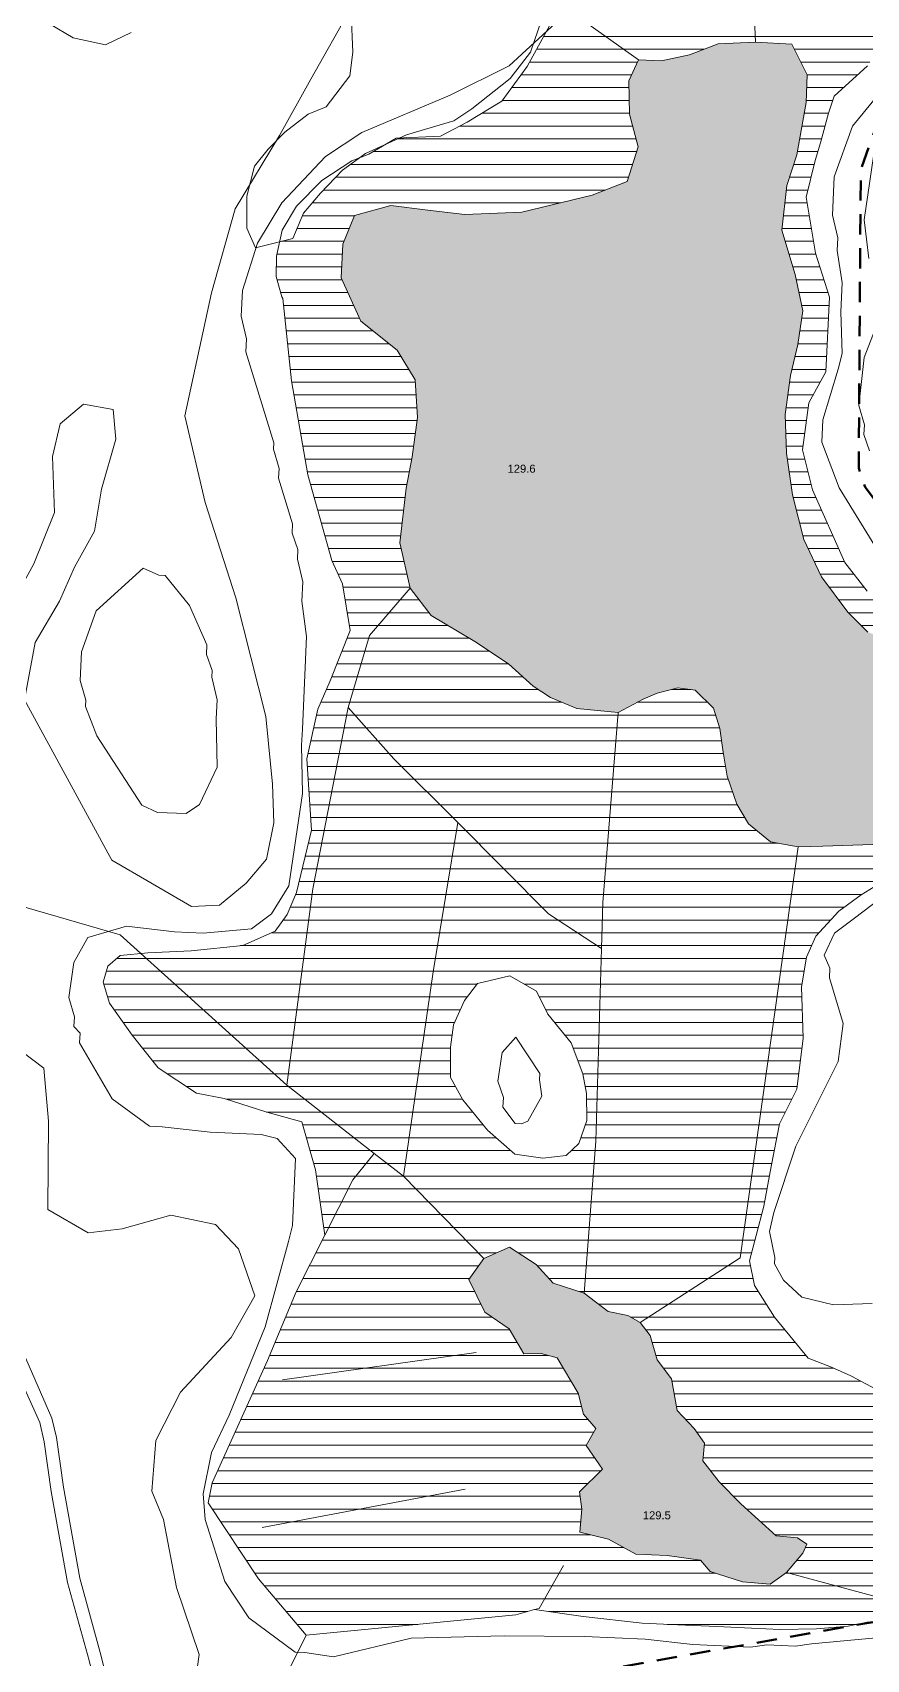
# Model space of a CAD drawing. Header units: millimetres. Extents: x 396621004 to 402046651, y 6785344214 to 6789799943.
# Drawn here: x 398299774 to 398560271, y 6787338604 to 6787846776 of the extents above; entities that cross this region are included whole.
import ezdxf

# ---------------------------------------------------------------- set-up
doc = ezdxf.new("R2010")
doc.units = ezdxf.units.MM
doc.header["$MEASUREMENT"] = 0
doc.linetypes.add('Katkoviiva pitkä', pattern=[10583.333015, 6349.999905, -4233.333111])
for name, color, linetype, lineweight, true_color in [('01 Suurleirialueen rajat_Kynä_nro__213', 7, 'Continuous', 100, 0xdf0000), ('02 Korkeuskayrat_Kynä_nro__62', 7, 'Continuous', 20, 0xaaaaaa), ('02 Maaston rajat_Kynä_nro__82', 7, 'Continuous', 20, 0xaaaaaa), ('02 Suot_Kynä_nro__102', 7, 'Continuous', 15, 0xcccccc), ('02 Tiet_Kynä_nro__102', 7, 'Continuous', 15, 0xcccccc), ('02 Vesialueet_Kynä_nro__105', 7, 'Continuous', 15, 0xcae6ff), ('02 Vesistöt_Kynä_nro__105', 7, 'Continuous', 15, 0xcae6ff)]:
    doc.layers.add(name, color=color, linetype=linetype, lineweight=lineweight, true_color=true_color)
doc.layers.add('02 Korkeuskayrat_Kynä_nro__2', color=8, linetype='Continuous', lineweight=15)
doc.layers.add('02 Suot_Kynä_nro__101', color=252, linetype='Continuous', lineweight=15)
doc.styles.add('LUOTU_TYYLI_5', font='')
doc.styles.get('LUOTU_TYYLI_5').set_extended_font_data('Arial')

msp = doc.modelspace()

# ---------------------------------------------------------------- hatches: boundary and pattern name
at = {"layer": '02 Suot_Kynä_nro__102', "linetype": 'Continuous', "lineweight": 15, "true_color": 0xcccccc}
h = msp.add_hatch(dxfattribs=at)
h.set_pattern_fill('KAJO___suo', color=254, style=0, pattern_type=2)
h.set_pattern_definition([(0, (1245072124.6, 6788065563.7), (0, 4000), [])])
h.paths.add_polyline_path([(398321790.51, 6787550108.18), (398323795.31, 6787543646.71), (398330896.34, 6787533654.42), (398339058.75, 6787523412.08), (398351028.58, 6787515460.26), (398359586.89, 6787513839.89), (398372955.04, 6787509528.9), (398383922.48, 6787506558.22), (398388159.51, 6787491554.79), (398391031.94, 6787471100.11), (398382086.15, 6787453436.07), (398373174.05, 6787431971.16), (398355838.42, 6787393792.42), (398354650.7, 6787387510.99), (398370335.32, 6787363755.55), (398385278.66, 6787346191.53), (398450695.81, 6787352532.98), (398456625.98, 6787354163.36), (398471788.33, 6787352062.88), (398490185.33, 6787349982.4), (398501363.35, 6787349392.27), (398513569.05, 6787348902.15), (398524342.75, 6787348402.04), (398533263.27, 6787348001.95), (398544660.31, 6787348181.99), (398554541.11, 6787348972.17), (398560462.85, 6787350242.46), (398568212.5, 6787351122.66), (398575920.03, 6787351082.65), (398583855, 6787349172.21), (398597239.99, 6787345161.3), (398606564.84, 6787339259.95), (398609942.68, 6787337679.59), (398623049.69, 6787327797.32), (398630277.08, 6787323946.44), (398630529.79, 6787323736.4), (398636990.63, 6787317665.01), (398640899.15, 6787310463.36), (398646955.67, 6787301151.23), (398649634.36, 6787294499.71), (398652894.26, 6787289338.53), (398658445.37, 6787285057.55), (398665672.76, 6787284457.41), (398674702.79, 6787284767.48), (398681391.07, 6787288458.32), (398685931.35, 6787294239.65), (398692215.31, 6787305212.16), (398697682.18, 6787314714.33), (398701851.83, 6787323276.29), (398705853.01, 6787328347.45), (398710469.1, 6787335639.12), (398717325.86, 6787342820.76), (398720223.55, 6787350942.62), (398722691.65, 6787360594.83), (398722573.72, 6787368616.66), (398720173.01, 6787372987.66), (398717578.56, 6787379319.11), (398714242.84, 6787384460.29), (398711319.88, 6787389451.43), (398707360.82, 6787395652.85), (398705111.73, 6787399283.68), (398702458.32, 6787397603.29), (398690454.79, 6787390811.74), (398681028.86, 6787388031.1), (398673456.1, 6787390151.59), (398672992.81, 6787390511.67), (398669067.44, 6787399703.78), (398666961.56, 6787406265.28), (398661460.99, 6787407885.65), (398654031.44, 6787414217.1), (398647267.34, 6787419438.29), (398651529.65, 6787405875.19), (398656027.82, 6787395392.79), (398659599.39, 6787386450.74), (398660475.44, 6787378638.96), (398661014.55, 6787369096.77), (398660467.02, 6787363115.4), (398655741.42, 6787353323.16), (398655438.17, 6787347071.73), (398652793.18, 6787344201.08), (398651226.4, 6787343330.88), (398646846.17, 6787342150.61), (398644226.45, 6787342860.77), (398639551.39, 6787343961.02), (398634337.22, 6787345961.48), (398628853.5, 6787348582.08), (398622030.44, 6787352683.02), (398617111.1, 6787356903.98), (398611088.28, 6787362545.27), (398603414.44, 6787366696.22), (398601974.01, 6787367766.47), (398592110.06, 6787374397.99), (398586222.01, 6787380529.39), (398573603.56, 6787394672.62), (398568877.96, 6787399213.66), (398563840.69, 6787405915.2), (398562914.1, 6787408245.73), (398565053.68, 6787416497.62), (398564961.02, 6787420538.54), (398563385.82, 6787422899.08), (398555400.31, 6787427150.05), (398549360.64, 6787429890.68), (398542082.7, 6787432691.32), (398531578.56, 6787445514.26), (398525311.45, 6787455446.53), (398523753.1, 6787463138.29), (398525808.44, 6787471010.09), (398528234.42, 6787480192.19), (398530542.47, 6787492555.02), (398533111.64, 6787505868.06), (398538544.82, 6787516720.55), (398540507.5, 6787532664.19), (398540010.52, 6787548717.87), (398541518.33, 6787557959.98), (398544441.29, 6787564541.49), (398551651.84, 6787572353.27), (398558601.25, 6787577464.44), (398565390.62, 6787581595.39), (398567412.26, 6787582625.62), (398579584.27, 6787588967.07), (398595100.41, 6787588637), (398603380.74, 6787591367.62), (398608771.8, 6787596488.8), (398614331.33, 6787609431.76), (398615064.18, 6787625435.42), (398612705.59, 6787636497.95), (398608527.52, 6787644229.72), (398602412.04, 6787649170.85), (398594215.94, 6787654752.12), (398582246.1, 6787662703.94), (398571287.09, 6787665674.62), (398560488.12, 6787672336.15), (398553505.01, 6787681288.2), (398543447.32, 6787703953.38), (398540313.76, 6787716426.23), (398542225.9, 6787731139.6), (398547600.12, 6787740761.8), (398548678.33, 6787764137.15), (398544373.91, 6787777910.3), (398541476.21, 6787795304.28), (398544264.4, 6787806796.91), (398545957.53, 6787812368.18), (398548434.05, 6787821630.3), (398550135.6, 6787826861.5), (398560622.9, 6787836353.67), (398563840.69, 6787841554.86), (398563705.91, 6787849776.74), (398557430.38, 6787856398.26), (398550792.64, 6787859759.03), (398538595.36, 6787866970.68), (398525227.22, 6787871281.66), (398520644.82, 6787878893.4), (398510191.21, 6787892936.62), (398499619.68, 6787904519.27), (398493596.86, 6787914611.57), (398490623.35, 6787923433.59), (398488728.06, 6787935856.43), (398486015.68, 6787950879.87), (398481079.49, 6787957171.31), (398473843.68, 6787958511.62), (398468772.71, 6787957731.44), (398460753.51, 6787958521.62), (398450872.7, 6787961972.41), (398444496.09, 6787966253.39), (398432812.65, 6787980356.62), (398423698.39, 6787996800.38), (398418223.1, 6788011853.82), (398419073.87, 6788030318.05), (398419469.78, 6788038930.02), (398416058.25, 6788045251.46), (398411635.89, 6788048922.3), (398404888.65, 6788046571.76), (398402353.16, 6788042180.76), (398397088.46, 6788035029.12), (398390484.41, 6788025456.93), (398385809.35, 6788015014.54), (398379778.1, 6788011533.75), (398374808.21, 6788013424.18), (398364548.35, 6788013764.26), (398353134.47, 6788011413.72), (398352247.92, 6788010703.28), (398367724.02, 6787992819.47), (398389187.18, 6787969804.2), (398407659.99, 6787946928.97), (398415027.54, 6787936505.26), (398415931.9, 6787935626.38), (398427320.51, 6787920182.85), (398430860.12, 6787914960.03), (398434623.82, 6787910111.88), (398443072.51, 6787902238.74), (398451950.92, 6787886695.19), (398453938.87, 6787882074.13), (398464215.58, 6787864690.15), (398461865.41, 6787850036.8), (398454301.08, 6787836193.63), (398446408.23, 6787825381.16), (398435491.34, 6787818739.64), (398427227.85, 6787814458.66), (398414316.36, 6787813804.67), (398410349.51, 6787811967.71), (398404838.1, 6787808737.35), (398401954.63, 6787807610.64), (398396583.04, 6787803776.22), (398389743.14, 6787796584.57), (398384453.16, 6787790323.14), (398381083.75, 6787782461.34), (398376929.68, 6787781401.29), (398375945.39, 6787776920.07), (398375894.85, 6787770618.63), (398377663.79, 6787764217.17), (398377924.92, 6787763687.05), (398380704.69, 6787737971.16), (398385775.65, 6787708614.45), (398393255.75, 6787681878.33), (398396616.74, 6787674616.67), (398399009.02, 6787659993.32), (398392708.22, 6787644279.73), (398388909.21, 6787635417.7), (398385430.29, 6787619944.16), (398386870.71, 6787597679.07), (398382271.46, 6787578154.6), (398379340.07, 6787571303.03), (398375557.91, 6787566131.85), (398365483.36, 6787561660.83), (398349369.15, 6787559940.43), (398335773.57, 6787559330.29), (398327105.75, 6787558490.1), (398323315.17, 6787555139.34)])
h.paths.add_polyline_path([(398396187.14, 6787770148.52), (398396726.24, 6787780630.92), (398400373.63, 6787789612.98), (398411736.98, 6787792723.69), (398423218.25, 6787791273.36), (398434783.76, 6787789903.04), (398452666.92, 6787790653.22), (398474568.1, 6787795964.43), (398485535.54, 6787800275.42), (398488921.8, 6787811097.89), (398486285.23, 6787821260.22), (398485990.41, 6787831732.61), (398489098.69, 6787838264.11), (398496283.96, 6787837924.03), (398504977.05, 6787839844.47), (398513956.53, 6787843245.25), (398525606.28, 6787843775.37), (398536986.47, 6787843165.23), (398541745.76, 6787833563.03), (398541442.52, 6787824891.05), (398538511.13, 6787808557.31), (398535402.84, 6787799045.14), (398533819.22, 6787785001.92), (398537972.02, 6787771148.75), (398540431.69, 6787759836.17), (398538814.37, 6787749283.75), (398536514.75, 6787739611.54), (398534846.89, 6787727488.77), (398535251.22, 6787715355.99), (398537154.94, 6787702353.01), (398540718.09, 6787688379.82), (398546218.66, 6787676737.15), (398554498.99, 6787665694.63), (398560690.29, 6787659463.2), (398567134.29, 6787657182.68), (398577259.37, 6787653441.82), (398587889.87, 6787649660.96), (398596759.85, 6787644699.82), (398601477.03, 6787638678.45), (398606733.31, 6787632106.94), (398608780.23, 6787615863.23), (398607289.26, 6787604880.72), (398599640.7, 6787596568.81), (398587881.45, 6787591657.69), (398573578.29, 6787592097.79), (398562231.79, 6787593208.04), (398546690.38, 6787592587.9), (398538932.3, 6787592377.85), (398530315.03, 6787594028.23), (398523449.85, 6787599659.52), (398519768.77, 6787605760.92), (398516795.26, 6787614482.91), (398515489.62, 6787622024.64), (398514478.79, 6787629356.31), (398512482.41, 6787635787.79), (398506737.57, 6787641399.07), (398501321.24, 6787642059.22), (398494885.66, 6787640388.84), (398490471.73, 6787638558.42), (398482705.23, 6787634357.46), (398469800.38, 6787635677.76), (398461536.9, 6787639028.53), (398456120.56, 6787642619.35), (398448413.03, 6787649550.93), (398437892.04, 6787656562.54), (398424313.31, 6787664734.41), (398417726.11, 6787673236.35), (398414516.74, 6787687419.6), (398416513.12, 6787704493.5), (398418399.99, 6787714275.74), (398419992.04, 6787726488.54), (398419318.16, 6787738321.24), (398413623.85, 6787747573.36), (398402361.59, 6787756625.43)], flags=0)
h.paths.add_polyline_path([(398430294.02, 6787520391.39), (398430336.13, 6787529903.56), (398431245.88, 6787536865.15), (398434691.1, 6787544436.89), (398438751.24, 6787549708.09), (398448918.45, 6787552128.65), (398457165.08, 6787547397.56), (398460753.51, 6787540175.91), (398468014.59, 6787531233.87), (398471712.52, 6787521501.64), (398472866.55, 6787515420.25), (398472874.97, 6787506898.3), (398470457.42, 6787499776.67), (398466473.08, 6787495995.8), (398459161.46, 6787495165.61), (398450459.95, 6787496415.9), (398441876.37, 6787503927.62), (398434143.57, 6787513399.79)], flags=0)
h.paths.add_polyline_path([(398441050.87, 6787447054.61), (398436097.83, 6787457246.94), (398440789.74, 6787463818.44), (398448792.09, 6787467379.26), (398457122.96, 6787461958.02), (398462362.4, 6787456136.69), (398472125.27, 6787453005.97), (398479605.37, 6787447334.67), (398485746.13, 6787446004.37), (398489629.37, 6787443873.88), (398492687.12, 6787439822.95), (398494843.54, 6787432151.2), (398499409.09, 6787426299.86), (398501152.76, 6787416377.59), (398506400.62, 6787410716.29), (398509668.95, 6787406135.25), (398509129.85, 6787400633.99), (398514301.9, 6787394072.49), (398521023.88, 6787387210.92), (398532041.85, 6787377188.62), (398538704.87, 6787376548.48), (398541602.56, 6787374568.02), (398540423.27, 6787371807.39), (398535318.61, 6787365726), (398530213.95, 6787362085.17), (398521571.41, 6787362885.35), (398511395.78, 6787366056.08), (398508380.15, 6787369616.89), (398498052.9, 6787371057.22), (398488231.07, 6787371457.31), (398479672.76, 6787376228.4), (398470735.39, 6787378378.9), (398471333.46, 6787385540.53), (398470659.58, 6787390981.78), (398477844.85, 6787398093.41), (398472731.77, 6787405395.08), (398475738.97, 6787410696.29), (398471847.3, 6787415227.33), (398470196.29, 6787421758.82), (398463625.93, 6787432791.34), (398458706.59, 6787434151.66), (398453239.72, 6787434111.65), (398448657.32, 6787441863.42)], flags=0)
at = {"layer": '02 Vesistöt_Kynä_nro__105', "linetype": 'Continuous', "lineweight": 0, "true_color": 0x32393f}
for points in [[(398546218.66, 6787676737.15), (398540718.09, 6787688379.82), (398537154.94, 6787702353.01), (398535251.22, 6787715355.99), (398534846.89, 6787727488.77), (398536514.75, 6787739611.54), (398538814.37, 6787749283.75), (398540431.69, 6787759836.17), (398537972.02, 6787771148.75), (398533819.22, 6787785001.92), (398535402.84, 6787799045.14), (398538511.13, 6787808557.31), (398541442.52, 6787824891.05), (398541745.76, 6787833563.03), (398536986.47, 6787843165.23), (398525606.28, 6787843775.37), (398513956.53, 6787843245.25), (398504977.05, 6787839844.47), (398496283.96, 6787837924.03), (398489098.69, 6787838264.11), (398485990.41, 6787831732.61), (398486285.23, 6787821260.22), (398488921.8, 6787811097.89), (398485535.54, 6787800275.42), (398474568.1, 6787795964.43), (398452666.92, 6787790653.22), (398434783.76, 6787789903.04), (398423218.25, 6787791273.36), (398411736.98, 6787792723.69), (398400373.63, 6787789612.98), (398396726.24, 6787780630.92), (398396187.14, 6787770148.52), (398402361.59, 6787756625.43), (398413623.85, 6787747573.36), (398419318.16, 6787738321.24), (398419992.04, 6787726488.54), (398418399.99, 6787714275.74), (398416513.12, 6787704493.5), (398414516.74, 6787687419.6), (398417726.11, 6787673236.35), (398424313.31, 6787664734.41), (398437892.04, 6787656562.54), (398448413.03, 6787649550.93), (398456120.56, 6787642619.35), (398461536.9, 6787639028.53), (398469800.38, 6787635677.76), (398482705.23, 6787634357.46), (398490471.73, 6787638558.42), (398494885.66, 6787640388.84), (398501321.24, 6787642059.22), (398506737.57, 6787641399.07), (398512482.41, 6787635787.79), (398514478.79, 6787629356.31), (398515489.62, 6787622024.64), (398516795.26, 6787614482.91), (398519768.77, 6787605760.92), (398523449.85, 6787599659.52), (398530315.03, 6787594028.23), (398538932.3, 6787592377.85), (398546690.38, 6787592587.9), (398562231.79, 6787593208.04), (398573578.29, 6787592097.79), (398587881.45, 6787591657.69), (398599640.7, 6787596568.81), (398607289.26, 6787604880.72), (398608780.23, 6787615863.23), (398606733.31, 6787632106.94), (398601477.03, 6787638678.45), (398596759.85, 6787644699.82), (398587889.87, 6787649660.96), (398577259.37, 6787653441.82), (398567134.29, 6787657182.68), (398560690.29, 6787659463.2), (398554498.99, 6787665694.63)], [(398470196.29, 6787421758.82), (398471847.3, 6787415227.33), (398475738.97, 6787410696.29), (398472731.77, 6787405395.08), (398477844.85, 6787398093.41), (398470659.58, 6787390981.78), (398471333.46, 6787385540.53), (398470735.39, 6787378378.9), (398479672.76, 6787376228.4), (398488231.07, 6787371457.31), (398498052.9, 6787371057.22), (398508380.15, 6787369616.89), (398511395.78, 6787366056.08), (398521571.41, 6787362885.35), (398530213.95, 6787362085.17), (398535318.61, 6787365726), (398540423.27, 6787371807.39), (398541602.56, 6787374568.02), (398538704.87, 6787376548.48), (398532041.85, 6787377188.62), (398521023.88, 6787387210.92), (398514301.9, 6787394072.49), (398509129.85, 6787400633.99), (398509668.95, 6787406135.25), (398506400.62, 6787410716.29), (398501152.76, 6787416377.59), (398499409.09, 6787426299.86), (398494843.54, 6787432151.2), (398492687.12, 6787439822.95), (398489629.37, 6787443873.88), (398485746.13, 6787446004.37), (398479605.37, 6787447334.67), (398472125.27, 6787453005.97), (398462362.4, 6787456136.69), (398457122.96, 6787461958.02), (398448792.09, 6787467379.26), (398440789.74, 6787463818.44), (398436097.83, 6787457246.94), (398441050.87, 6787447054.61), (398448657.32, 6787441863.42), (398453239.72, 6787434111.65), (398458706.59, 6787434151.66), (398463625.93, 6787432791.34)]]:
    msp.add_hatch(color=250, dxfattribs=at).paths.add_polyline_path(points)

# ---------------------------------------------------------------- linework, layer by layer
at = {"layer": '01 Suurleirialueen rajat_Kynä_nro__213', "color": 12, "linetype": 'Katkoviiva pitkä', "lineweight": 100, "true_color": 0xdf0000, "flags": 128}
msp.add_lwpolyline([(398330494.03, 6787307321.49), (398263355.87, 6787242829.17), (398371405.31, 6787082871.69), (398378152.2, 6787092793.59), (398390058.47, 6787104302.99), (398406330.38, 6787112637.38), (398431413.52, 6787120763.59), (398481595.34, 6787023046.18), (398483711.74, 6787029131.63), (398489929.51, 6787033232.58), (398502629.52, 6787040905.8), (398515461.74, 6787046594.4), (398530278.51, 6787052282.63), (398547669.93, 6787057807.78), (398558914.74, 6787063099.4), (398572805.36, 6787067398.6), (398581735.11, 6787070375.22), (398593310.92, 6787075005.59), (398604224.92, 6787081620.4), (398614477.54, 6787085588.78), (398625722.11, 6787086581.4), (398632667.55, 6787088234.59), (398636636.11, 6787091211.22), (398641266.73, 6787096172.22), (398644243.11, 6787102125.22), (398650857.92, 6787111055.21), (398655818.91, 6787117669.77), (398660118.11, 6787122299.78), (398664748.11, 6787124284.22), (398676985.54, 6787123953.4), (398692198.92, 6787120646.4), (398703774.72, 6787115354.41), (398715680.91, 6787110393.41), (398721964.73, 6787104771.4), (398724610.72, 6787095180.03), (398731886.72, 6787089888.59), (398732878.91, 6787081950.78), (398732547.92, 6787076659.4), (398736185.92, 6787077320.59), (398740485.36, 6787073021.4), (398739162.54, 6787063761.02), (398731886.72, 6787054831.21), (398722956.91, 6787048216.41), (398712042.73, 6787040609.41), (398702120.73, 6787037964.03), (398697490.55, 6787028372.59), (398697490.55, 6787016135.78), (398698548.96, 6787001098.61), (398707015.51, 6786987340), (398709132.33, 6786968290.2), (398711248.91, 6786950298.38), (398719715.95, 6786930190.22), (398724871.34, 6786911865.03), (398722890.94, 6786901614.78), (398720774.11, 6786887856.42), (398727123.91, 6786871981.42), (398733474.31, 6786864573.4), (398751465.52, 6786861398.41), (398765223.94, 6786862456.58), (398776865.73, 6786855048.01), (398787448.92, 6786847639.99), (398795915.72, 6786838114.6), (398806499.33, 6786821181.19), (398813907.35, 6786798956.4), (398812849.13, 6786786256.2), (398808615.91, 6786774615.03), (398804382.76, 6786764031.41), (398799090.76, 6786749214.57), (398794857.55, 6786734397.8), (398785332.71, 6786716405.98), (398783215.76, 6786702647.62), (398777924.14, 6786675131.2), (398778982.31, 6786657139.62), (398784274.11, 6786645497.59), (398798032.35, 6786625389.38), (398820257.51, 6786609514.2), (398827665.72, 6786596814.18), (398837191.11, 6786588347.81), (398849890.75, 6786572472.81), (398864707.52, 6786552364.42), (398873174.5, 6786537547.58), (398879524.54, 6786537547.58), (398887990.91, 6786533314.43), (398886932.56, 6786523789.22), (398899632.76, 6786524847.39), (398905982.92, 6786518497.78), (398908099.55, 6786504739.42), (398915507.76, 6786503681), (398926091.31, 6786505797.4), (398933499.33, 6786504739.42), (398943024.72, 6786499447.18), (398959957.95, 6786494155.61), (398970541.14, 6786490980.81), (398979008.12, 6786493097.39), (398990649.91, 6786493097.39), (399002291.14, 6786492038.98), (399011816.53, 6786485689.18), (399028749.76, 6786484631.02), (399035099.74, 6786476163.98), (399042508.12, 6786462405.98), (399046741.52, 6786466639.2), (399054149.54, 6786474047.4), (399059441.72, 6786484631.02), (399064733.16, 6786501564.18), (399072141.36, 6786512147.37), (399082724.92, 6786518497.78), (399094366.52, 6786522730.99), (399100559.94, 6786527222.02), (399109182.93, 6786529080.6), (399122388.13, 6786534894.81), (399122941.35, 6786540722.39), (399121883.12, 6786548130.77), (399115533.33, 6786554480.99), (399110241.34, 6786567181.19), (399110241.34, 6786574589.39), (399113416.75, 6786579880.77), (399109182.93, 6786593639.2), (399107066.35, 6786608456.21), (399102833.14, 6786620098), (399100716.74, 6786630681), (399098599.92, 6786641264.38), (399103891.55, 6786649731.18), (399113416.75, 6786653964.57), (399118708.32, 6786665605.99), (399104949.71, 6786676189.61), (399091191.35, 6786697356.18), (399085899.72, 6786723814.79), (399086958.14, 6786750272.8), (399099658.33, 6786789431.19), (399118708.32, 6786819064.61), (399141991.34, 6786846581.58), (399150458.32, 6786860340), (399153633.31, 6786880448.4), (399154691.53, 6786902673.19), (399156808.11, 6786919606.6), (399163158.51, 6786937598.18), (399171625.13, 6786949240.21), (399188558.11, 6786961940.4), (399203375.13, 6786961940.4), (399216074.71, 6786955590), (399224541.51, 6786943948.58), (399229833.14, 6786922781.59), (399227716.56, 6786903731.42), (399220308.54, 6786894206.82), (399211841.56, 6786879389.99), (399198083.32, 6786868806.62), (399184325.14, 6786857164.83), (399174799.75, 6786847639.99), (399177974.92, 6786837056.43), (399183266.73, 6786828590), (399192791.51, 6786822239.78), (399207608.34, 6786819064.61), (399227716.56, 6786816947.97), (399244649.91, 6786822239.78), (399268991.52, 6786822239.78), (399289100.35, 6786820123.02), (399308150.34, 6786812715), (399314500.13, 6786804248.02), (399324025.34, 6786775673.19), (399326141.91, 6786754506.38), (399318733.71, 6786735456.21), (399307091.92, 6786703706.03), (399297566.72, 6786679364.42), (399296508.31, 6786653964.57), (399308150.34, 6786646556), (399316616.7, 6786641264.38), (399333550.12, 6786642322.79), (399354717.11, 6786645497.59), (399367416.94, 6786651847.63), (399395992.13, 6786677247.78), (399401283.51, 6786689947.97), (399412925.54, 6786733339.57), (399413983.71, 6786777789.83), (399410808.9, 6786816947.97), (399404458.56, 6786852931.43), (399395992.13, 6786900556.8), (399367416.94, 6786975698.4), (399350483.71, 6787037082.01), (399441500.74, 6787050840.43), (399455258.92, 6787223348.97), (399502033.89, 6787410016.96), (399490193.76, 6787413721.14), (399476964.57, 6787417359.16), (399463735.38, 6787420666.46), (399451498.37, 6787419343.54), (399441576.48, 6787412728.95), (399436284.8, 6787402145.59), (399432977.5, 6787392223.7), (399426362.91, 6787382632.53), (399422394.15, 6787371718.45), (399419748.31, 6787363119.47), (399416771.74, 6787355512.69), (399416110.28, 6787337322.55), (399415448.82, 6787319132.4), (399418425.39, 6787305241.75), (399418094.66, 6787292343.29), (399411480.06, 6787281429.2), (399400565.98, 6787268530.74), (399389651.89, 6787258278.12), (399381052.92, 6787250009.87), (399376942.14, 6787241340.8), (399371650.52, 6787233932.23), (399361067.14, 6787222290.81), (399349425.12, 6787219115.82), (399335666.75, 6787213823.83), (399321908.76, 6787219115.82), (399302858.71, 6787225465.8), (399290158.51, 6787236048.99), (399277458.32, 6787248748.82), (399270050.36, 6787258274.21), (399268688.56, 6787266894.73), (399264455.22, 6787276684.33), (399259692.71, 6787287796.86), (399257576.04, 6787298644.79), (399252813.53, 6787309492.73), (399251226.03, 6787322721.93), (399248051.02, 6787334363.62), (399248966.04, 6787356285.49), (399245658.74, 6787363230.82), (399247973.85, 6787378775.12), (399251281.15, 6787387043.37), (399259218.66, 6787397295.99), (399265171.8, 6787411517.37), (399268479.1, 6787424746.57), (399273109.32, 6787437314.3), (399280054.64, 6787445582.54), (399290307.27, 6787453850.79), (399301221.35, 6787456165.9), (399309489.6, 6787453520.06), (399318419.3, 6787449551.3), (399336609.44, 6787449551.3), (399342231.85, 6787454512.25), (399343224.04, 6787460796.12), (399343885.5, 6787468072.17), (399348184.99, 6787473694.58), (399352153.75, 6787478655.53), (399355130.31, 6787486262.31), (399360752.72, 6787495192.02), (399364390.75, 6787504121.72), (399369682.43, 6787513051.43), (399378612.13, 6787521319.68), (399386880.38, 6787528926.46), (399390849.14, 6787533887.41), (399394817.89, 6787534218.14), (399406062.71, 6787534218.14), (399417307.52, 6787534218.14), (399419291.9, 6787540171.28), (399419953.36, 6787551085.36), (399416315.33, 6787562330.17), (399410031.47, 6787571921.34), (399402424.68, 6787579858.85), (399390849.14, 6787583496.88), (399381257.97, 6787584489.07), (399375304.83, 6787581512.5), (399369682.43, 6787574897.91), (399363067.83, 6787569275.5), (399357114.69, 6787568614.04), (399349177.18, 6787573905.72), (399341901.12, 6787582173.96), (399335617.25, 6787592426.59), (399332640.69, 6787604332.86), (399333963.61, 6787620538.62), (399339337.97, 6787635041.13), (399342314.53, 6787648931.78), (399346283.29, 6787660507.32), (399350252.05, 6787669106.3), (399357858.84, 6787681012.57), (399364804.16, 6787691265.2), (399373733.87, 6787701517.82), (399380348.46, 6787710778.26), (399384978.68, 6787721030.88), (399385640.14, 6787731283.51), (399386301.6, 6787739551.75), (399391924.01, 6787749473.65), (399398869.33, 6787759064.81), (399408460.5, 6787768325.25), (399412098.53, 6787780231.52), (399408791.23, 6787794122.17), (399402798.4, 6787804454.17), (399395654.64, 6787816360.45), (399382954.62, 6787829060.47), (399368667.09, 6787829060.47), (399361920.2, 6787835410.49), (399351204.55, 6787846126.13), (399343267.04, 6787862398.04), (399342473.28, 6787878273.07), (399347235.79, 6787896529.36), (399357157.69, 6787913198.14), (399371048.34, 6787929470.05), (399386923.37, 6787946932.58), (399409148.42, 6787959235.73), (399427801.58, 6787958441.98), (399441824.52, 6787955663.85), (399435209.93, 6788003950.41), (399289318.39, 6788008712.92), (399206768.22, 6787976169.1), (399228199.51, 6787789637.48), (398842396.45, 6787856021.47), (398735589.51, 6787874399.42), (398517791.84, 6787911875.22), (398528573.64, 6788039933.81), (398768815.78, 6788048929.66), (398809032.53, 6788260596.75), (398899520.21, 6788317217.7), (398720379.3, 6788305223.23), (398571683.17, 6788341206.64), (398534112.26, 6788397827.58), (398294928.45, 6788248602.28), (398306503.99, 6787970154.23), (398468429.31, 6787857044.63), (398483753.13, 6787866128.67), (398514841.73, 6787881342.24), (398559820.99, 6787879357.87), (398575696.02, 6787851576.56), (398574373.1, 6787840993.21), (398565774.13, 6787824456.71), (398558498.07, 6787803951.46), (398557836.61, 6787710685.65), (398559820.99, 6787704732.52), (398571065.8, 6787690180.4), (398588925.21, 6787678274.13), (398612076.3, 6787664383.48), (398630597.17, 6787655123.04), (398633904.47, 6787624034.44), (398638534.69, 6787597576.05), (398642503.45, 6787573102.04), (398647133.66, 6787568471.83), (398655732.64, 6787562518.69), (398670946.21, 6787561195.77), (398691451.46, 6787557227.01), (398708649.41, 6787550612.42), (398725185.9, 6787537383.22), (398739076.56, 6787520846.73), (398743045.31, 6787501002.94), (398744368.23, 6787479174.77), (398815144.42, 6787413028.81), (398793316.25, 6787347544.3), (398754640.94, 6787279440.59), (398741901.13, 6787253553.2), (398724791.33, 6787218540.01), (398708704.72, 6787202241.19), (398689654.36, 6787184038), (398672297.73, 6787173666.6), (398653670.9, 6787166469.58), (398631445.93, 6787161601.6), (398627974.49, 6787171545.87), (398623211.98, 6787179086.51), (398621624.47, 6787189405.28), (398620036.97, 6787201311.56), (398620036.97, 6787215202.21), (398620433.85, 6787245364.77), (398623211.98, 6787254096.04), (398628768.24, 6787264017.93), (398600590.06, 6787346568.1), (398596224.42, 6787349346.23), (398587890.03, 6787351330.61), (398577174.38, 6787352918.11), (398484283.4, 6787336425.72)], close=True, dxfattribs=at)
at = {"layer": '02 Korkeuskayrat_Kynä_nro__2', "color": 8, "linetype": 'Continuous', "lineweight": 15, "flags": 128}
for points in [[(398293883.35, 6787669335.46), (398300167.3, 6787680828.09), (398306661.84, 6787696821.75), (398305962.69, 6787714395.77), (398308430.79, 6787724558.09), (398315725.56, 6787730739.51), (398324924.06, 6787729069.13), (398325749.57, 6787719757), (398321276.67, 6787704173.43), (398319179.21, 6787690990.42), (398312903.68, 6787679747.84), (398308161.23, 6787669185.43), (398300554.78, 6787656252.47), (398297235.91, 6787638368.38), (398324511.31, 6787588246.91), (398336717, 6787581175.29), (398349411.27, 6787573833.61), (398358197.01, 6787574183.69), (398366527.88, 6787581065.27), (398372887.65, 6787588546.98), (398375162, 6787599969.59), (398374707.13, 6787612022.35), (398372668.64, 6787633157.18), (398363326.94, 6787670175.65), (398353656.73, 6787699932.46), (398347381.2, 6787727038.66), (398355644.68, 6787765497.46), (398363107.93, 6787791723.46), (398376930.94, 6787814648.71), (398386752.78, 6787832242.73), (398399295.42, 6787854467.81)], [(398330542.56, 6787846836.07), (398322599.17, 6787842945.18), (398312423.54, 6787845165.69), (398305103.49, 6787849506.68)], [(398572289.49, 6787346201.54), (398543135.65, 6787343530.92), (398538098.37, 6787342760.75), (398529102.04, 6787343180.84), (398524064.77, 6787342410.67), (398506080.53, 6787343230.86), (398491145.61, 6787344921.24), (398472158.97, 6787345791.44), (398447141.08, 6787345941.48), (398418071.47, 6787345271.32), (398393778.01, 6787339379.97), (398384832.22, 6787340790.3), (398381833.44, 6787340930.33), (398367311.27, 6787351602.77), (398359822.75, 6787362965.37), (398353698.84, 6787382269.79), (398353067.08, 6787390301.62), (398355661.53, 6787403204.58), (398361204.21, 6787414957.26), (398372483.32, 6787442473.56), (398379719.13, 6787469169.67), (398380940.55, 6787474120.8), (398381909.25, 6787495105.6), (398376189.67, 6787501367.03), (398371236.64, 6787502597.31), (398355257.2, 6787503327.48), (398340313.85, 6787505017.87), (398336321.1, 6787505207.91), (398324696.62, 6787513749.87), (398314487.3, 6787531233.87), (398314622.08, 6787534234.55), (398312718.36, 6787536325.03), (398312853.14, 6787539315.72), (398311134.74, 6787545407.11), (398312634.13, 6787556349.61), (398316997.52, 6787564161.4), (398329169.52, 6787567602.19), (398344112.86, 6787565911.8), (398353100.77, 6787565501.71), (398368178.89, 6787566812.01), (398374403.88, 6787571533.09), (398379811.79, 6787580295.09), (398384141.49, 6787609131.69), (398383829.82, 6787624155.12), (398384057.25, 6787629156.27), (398385388.17, 6787658122.9), (398383897.2, 6787669205.43), (398384166.76, 6787675196.8), (398382490.47, 6787682288.42), (398382633.67, 6787685279.11), (398380864.73, 6787690370.27), (398380999.51, 6787693370.96), (398376644.54, 6787707584.21), (398376787.74, 6787710584.9), (398375060.92, 6787716666.29), (398375153.58, 6787718666.75), (398366452.07, 6787747093.25), (398366628.96, 6787751094.17), (398364952.68, 6787758175.79), (398365323.32, 6787766167.61), (398370006.8, 6787780971), (398377596.4, 6787793633.9), (398391267.79, 6787808027.19), (398402631.14, 6787815518.9), (398430201.36, 6787827261.59), (398448640.47, 6787836423.69), (398463272.14, 6787849766.74)], [(398565432.73, 6787829062), (398555888.87, 6787817489.36), (398550160.87, 6787801735.75), (398549613.34, 6787789743.01), (398551289.62, 6787782661.39), (398551104.31, 6787778660.47), (398552645.81, 6787768578.17), (398552233.06, 6787759586.11), (398552637.39, 6787746553.13), (398551407.55, 6787741601.99), (398546673.53, 6787725808.38), (398546353.44, 6787718806.78), (398551710.8, 6787704553.52), (398565685.44, 6787681888.33)], [(398562476.07, 6787808177.22), (398559561.53, 6787788282.67), (398561001.96, 6787776199.91)], [(398562989.91, 6787754084.85), (398559578.38, 6787745232.82), (398557893.67, 6787730299.41), (398559620.5, 6787724208.01), (398559477.3, 6787721217.33), (398561246.24, 6787716126.17)], [(398562029.63, 6787449785.23), (398550000.82, 6787449335.13), (398540103.17, 6787451795.69), (398534333.06, 6787457066.9), (398531570.14, 6787462198.07), (398531662.8, 6787464198.53), (398530028.63, 6787472280.38), (398531300.58, 6787478231.74), (398538258.42, 6787498936.48), (398551483.37, 6787525352.52), (398553033.3, 6787537295.25), (398548686.75, 6787551518.51), (398548821.53, 6787554509.19), (398547010.47, 6787558600.13), (398550329.34, 6787565451.69), (398556545.91, 6787570172.77), (398575220.88, 6787584336.01)], [(398348408.87, 6787315514.51), (398351786.7, 6787340170.16), (398344719.36, 6787361034.93), (398340676.06, 6787382269.79), (398337079.22, 6787391211.83), (398338292.2, 6787406945.43), (398345999.74, 6787422128.91), (398361819.13, 6787439192.81), (398369172.87, 6787452135.77), (398364085.06, 6787466909.15), (398356908.21, 6787474500.89), (398343009.38, 6787477391.55), (398327779.64, 6787473080.56), (398317199.68, 6787471810.27), (398304505.42, 6787479151.95), (398304758.13, 6787506708.26), (398303258.74, 6787523312.05), (398285577.74, 6787536655.11)]]:
    msp.add_lwpolyline(points, dxfattribs=at)
for points in [[(398347810.8, 6787602790.24), (398338814.46, 6787603200.33), (398333911.97, 6787605430.84), (398319895.21, 6787627095.8), (398316306.79, 6787636267.9), (398316399.45, 6787638268.35), (398314672.62, 6787644349.74), (398315085.38, 6787653341.8), (398319684.62, 6787666144.73), (398334307.87, 6787679497.79), (398339210.37, 6787677267.28), (398341215.17, 6787677177.25), (398348787.93, 6787667815.11), (398354237.95, 6787655552.31), (398354094.75, 6787652551.62), (398355863.69, 6787647470.46), (398355771.03, 6787645470), (398357447.32, 6787638388.38), (398357177.76, 6787632387.01), (398357489.43, 6787617363.57), (398351938.33, 6787605600.88)], [(398452481.6, 6787505878.07), (398450485.22, 6787505968.09), (398446719.9, 6787511149.27), (398446854.68, 6787514139.96), (398445085.74, 6787519231.12), (398446500.89, 6787528173.17), (398450721.08, 6787532984.27), (398458209.6, 6787521631.67), (398458116.94, 6787519631.21), (398458891.91, 6787514590.06), (398454528.52, 6787506788.27)]]:
    msp.add_lwpolyline(points, close=True, dxfattribs=at)
at = {"layer": '02 Maaston rajat_Kynä_nro__82', "color": 253, "linetype": 'Continuous', "lineweight": 20, "true_color": 0xaaaaaa, "flags": 128}
for points in [[(398458816.09, 6787850977.02), (398455337.18, 6787840624.65), (398448952.14, 6787832412.77), (398437007.57, 6787822940.6), (398431330.11, 6787819199.75), (398416614.2, 6787814868.76), (398403827.28, 6787808947.4), (398396583.04, 6787803776.22), (398389743.14, 6787796584.57), (398384453.16, 6787790323.14), (398381083.75, 6787782461.34), (398369442.42, 6787779490.66), (398366713.2, 6787785632.07), (398366679.51, 6787795644.36), (398369105.48, 6787805036.51), (398373359.37, 6787810347.72), (398378607.23, 6787815618.93), (398385876.73, 6787821290.22), (398391486.81, 6787823530.74), (398398933.21, 6787833202.95), (398399775.56, 6787840674.66), (398399329.11, 6787852707.41)], [(398461865.41, 6787850036.8), (398454301.08, 6787836193.63), (398446408.23, 6787825381.16), (398435491.34, 6787818739.64), (398427227.85, 6787814458.66), (398413404.84, 6787813758.5), (398404838.1, 6787808737.35), (398399564.97, 6787806676.88)], [(398489098.69, 6787838264.11), (398496283.96, 6787837924.03), (398504977.05, 6787839844.47), (398513956.53, 6787843245.25), (398525606.28, 6787843775.37)], [(398525606.28, 6787843775.37), (398536986.47, 6787843165.23), (398541745.76, 6787833563.03), (398541442.52, 6787824891.05), (398538511.13, 6787808557.31), (398535402.84, 6787799045.14), (398533819.22, 6787785001.92), (398537972.02, 6787771148.75), (398540431.69, 6787759836.17), (398538814.37, 6787749283.75), (398536514.75, 6787739611.54), (398534846.89, 6787727488.77), (398535251.22, 6787715355.99), (398537154.94, 6787702353.01), (398540718.09, 6787688379.82), (398546218.66, 6787676737.15), (398554498.99, 6787665694.63), (398560690.29, 6787659463.2)], [(398417726.11, 6787673236.35), (398414516.74, 6787687419.6), (398416513.12, 6787704493.5), (398418399.99, 6787714275.74), (398419992.04, 6787726488.54), (398419318.16, 6787738321.24), (398413623.85, 6787747573.36), (398402361.59, 6787756625.43), (398396187.14, 6787770148.52), (398396726.24, 6787780630.92), (398400373.63, 6787789612.98), (398411736.98, 6787792723.69), (398423218.25, 6787791273.36), (398434783.76, 6787789903.04), (398452666.92, 6787790653.22), (398474568.1, 6787795964.43), (398485535.54, 6787800275.42), (398488921.8, 6787811097.89), (398486285.23, 6787821260.22), (398485990.41, 6787831732.61), (398489098.69, 6787838264.11)], [(398560488.12, 6787672336.15), (398553505.01, 6787681288.2), (398543447.32, 6787703953.38), (398540313.76, 6787716426.23), (398542225.9, 6787731139.6), (398547600.12, 6787740761.8), (398548678.33, 6787764137.15), (398544373.91, 6787777910.3), (398541476.21, 6787795304.28), (398544264.4, 6787806796.91), (398545957.53, 6787812368.18), (398548434.05, 6787821630.3), (398550135.6, 6787826861.5), (398560622.9, 6787836353.67)], [(398377663.79, 6787764217.17), (398375894.85, 6787770618.63), (398375945.39, 6787776920.07), (398377722.76, 6787785011.93), (398382263.04, 6787792503.64), (398390105.35, 6787800545.48), (398399564.97, 6787806676.88)], [(398377663.79, 6787764217.17), (398377924.92, 6787763687.05), (398380704.69, 6787737971.16), (398385775.65, 6787708614.45), (398393255.75, 6787681878.33), (398396616.74, 6787674616.67), (398399009.02, 6787659993.32), (398392708.22, 6787644279.73), (398388909.21, 6787635417.7), (398385430.29, 6787619944.16), (398386870.71, 6787597679.07), (398382271.46, 6787578154.6), (398379340.07, 6787571303.03), (398375557.91, 6787566131.85), (398365483.36, 6787561660.83), (398349369.15, 6787559940.43), (398335773.57, 6787559330.29), (398327105.75, 6787558490.1), (398323315.17, 6787555139.34), (398321790.51, 6787550108.18), (398323795.31, 6787543646.71), (398330896.34, 6787533654.42), (398339058.75, 6787523412.08), (398351028.58, 6787515460.26), (398359586.89, 6787513839.89), (398372955.04, 6787509528.9), (398383922.48, 6787506558.22), (398388159.51, 6787491554.79), (398391031.94, 6787471100.11)], [(398482705.23, 6787634357.46), (398469800.38, 6787635677.76), (398461536.9, 6787639028.53), (398456120.56, 6787642619.35), (398448413.03, 6787649550.93), (398437892.04, 6787656562.54), (398424313.31, 6787664734.41), (398417726.11, 6787673236.35)], [(398538932.3, 6787592377.85), (398530315.03, 6787594028.23), (398523449.85, 6787599659.52), (398519768.77, 6787605760.92), (398516795.26, 6787614482.91), (398515489.62, 6787622024.64), (398514478.79, 6787629356.31), (398512482.41, 6787635787.79), (398506737.57, 6787641399.07), (398501321.24, 6787642059.22), (398494885.66, 6787640388.84), (398490471.73, 6787638558.42), (398482705.23, 6787634357.46)], [(398562231.79, 6787593208.04), (398546690.38, 6787592587.9), (398538932.3, 6787592377.85)], [(398563840.69, 6787405915.2), (398562914.1, 6787408245.73), (398565053.68, 6787416497.62), (398564961.02, 6787420538.54), (398563385.82, 6787422899.08), (398555400.31, 6787427150.05), (398549360.64, 6787429890.68), (398542082.7, 6787432691.32), (398531578.56, 6787445514.26), (398525311.45, 6787455446.53), (398523753.1, 6787463138.29), (398525808.44, 6787471010.09), (398528234.42, 6787480192.19), (398530542.47, 6787492555.02), (398533111.64, 6787505868.06), (398538544.82, 6787516720.55), (398540507.5, 6787532664.19), (398540010.52, 6787548717.87), (398541518.33, 6787557959.98), (398544441.29, 6787564541.49), (398551651.84, 6787572353.27), (398558601.25, 6787577464.44), (398565390.62, 6787581595.39), (398567412.26, 6787582625.62)], [(398440789.74, 6787463818.44), (398448792.09, 6787467379.26), (398457122.96, 6787461958.02), (398462362.4, 6787456136.69), (398472125.27, 6787453005.97)], [(398535318.61, 6787365726), (398530213.95, 6787362085.17), (398521571.41, 6787362885.35), (398511395.78, 6787366056.08), (398508380.15, 6787369616.89), (398498052.9, 6787371057.22), (398488231.07, 6787371457.31), (398479672.76, 6787376228.4), (398470735.39, 6787378378.9), (398471333.46, 6787385540.53), (398470659.58, 6787390981.78), (398477844.85, 6787398093.41), (398472731.77, 6787405395.08), (398475738.97, 6787410696.29), (398471847.3, 6787415227.33), (398470196.29, 6787421758.82), (398463625.93, 6787432791.34), (398458706.59, 6787434151.66), (398453239.72, 6787434111.65), (398448657.32, 6787441863.42), (398441050.87, 6787447054.61), (398436097.83, 6787457246.94), (398440789.74, 6787463818.44)], [(398472125.27, 6787453005.97), (398479605.37, 6787447334.67), (398485746.13, 6787446004.37), (398489629.37, 6787443873.88)], [(398489629.37, 6787443873.88), (398492687.12, 6787439822.95), (398494843.54, 6787432151.2), (398499409.09, 6787426299.86), (398501152.76, 6787416377.59), (398506400.62, 6787410716.29), (398509668.95, 6787406135.25), (398509129.85, 6787400633.99), (398514301.9, 6787394072.49), (398521023.88, 6787387210.92), (398532041.85, 6787377188.62), (398538704.87, 6787376548.48), (398541602.56, 6787374568.02), (398540423.27, 6787371807.39), (398535318.61, 6787365726)], [(398456625.98, 6787354163.36), (398471788.33, 6787352062.88), (398490185.33, 6787349982.4), (398501363.35, 6787349392.27), (398513569.05, 6787348902.15), (398524342.75, 6787348402.04), (398533263.27, 6787348001.95), (398544660.31, 6787348181.99)], [(398544660.31, 6787348181.99), (398554541.11, 6787348972.17), (398560462.85, 6787350242.46), (398568212.5, 6787351122.66), (398575920.03, 6787351082.65), (398583855, 6787349172.21), (398597239.99, 6787345161.3), (398606564.84, 6787339259.95)]]:
    msp.add_lwpolyline(points, dxfattribs=at)
msp.add_lwpolyline([(398468014.59, 6787531233.87), (398471712.52, 6787521501.64), (398472866.55, 6787515420.25), (398472874.97, 6787506898.3), (398470457.42, 6787499776.67), (398466473.08, 6787495995.8), (398459161.46, 6787495165.61), (398450459.95, 6787496415.9), (398441876.37, 6787503927.62), (398434143.57, 6787513399.79), (398430294.02, 6787520391.39), (398430336.13, 6787529903.56), (398431245.88, 6787536865.15), (398434691.1, 6787544436.89), (398438751.24, 6787549708.09), (398448918.45, 6787552128.65), (398457165.08, 6787547397.56), (398460753.51, 6787540175.91)], close=True, dxfattribs=at)
at = {"layer": '02 Suot_Kynä_nro__101', "color": 252, "linetype": 'Continuous', "lineweight": 15, "flags": 128}
for points in [[(398560462.85, 6787350242.46), (398554541.11, 6787348972.17), (398544660.31, 6787348181.99), (398533263.27, 6787348001.95), (398524342.75, 6787348402.04), (398513569.05, 6787348902.15), (398501363.35, 6787349392.27), (398490185.33, 6787349982.4), (398471788.33, 6787352062.88), (398456625.98, 6787354163.36), (398450695.81, 6787352532.98), (398385278.66, 6787346191.53), (398370335.32, 6787363755.55), (398354650.7, 6787387510.99), (398355838.42, 6787393792.42), (398373174.05, 6787431971.16), (398382086.15, 6787453436.07), (398391031.94, 6787471100.11), (398388159.51, 6787491554.79), (398383922.48, 6787506558.22), (398372955.04, 6787509528.9), (398359586.89, 6787513839.89), (398351028.58, 6787515460.26), (398339058.75, 6787523412.08), (398330896.34, 6787533654.42), (398323795.31, 6787543646.71), (398321790.51, 6787550108.18), (398323315.17, 6787555139.34), (398327105.75, 6787558490.1), (398335773.57, 6787559330.29), (398349369.15, 6787559940.43), (398365483.36, 6787561660.83), (398375557.91, 6787566131.85), (398379340.07, 6787571303.03), (398382271.46, 6787578154.6), (398386870.71, 6787597679.07), (398385430.29, 6787619944.16), (398388909.21, 6787635417.7), (398392708.22, 6787644279.73), (398399009.02, 6787659993.32), (398396616.74, 6787674616.67), (398393255.75, 6787681878.33), (398385775.65, 6787708614.45), (398380704.69, 6787737971.16), (398377924.92, 6787763687.05), (398377663.79, 6787764217.17), (398375894.85, 6787770618.63), (398375945.39, 6787776920.07), (398377722.76, 6787785011.93), (398382263.04, 6787792503.64), (398390105.35, 6787800545.48), (398399564.97, 6787806676.88), (398404838.1, 6787808737.35), (398413404.84, 6787813758.5), (398427227.85, 6787814458.66), (398435491.34, 6787818739.64), (398446408.23, 6787825381.16), (398454301.08, 6787836193.63), (398461865.41, 6787850036.8)], [(398560690.29, 6787659463.2), (398554498.99, 6787665694.63), (398546218.66, 6787676737.15), (398540718.09, 6787688379.82), (398537154.94, 6787702353.01), (398535251.22, 6787715355.99), (398534846.89, 6787727488.77), (398536514.75, 6787739611.54), (398538814.37, 6787749283.75), (398540431.69, 6787759836.17), (398537972.02, 6787771148.75), (398533819.22, 6787785001.92), (398535402.84, 6787799045.14), (398538511.13, 6787808557.31), (398541442.52, 6787824891.05), (398541745.76, 6787833563.03), (398536986.47, 6787843165.23), (398525606.28, 6787843775.37), (398513956.53, 6787843245.25), (398504977.05, 6787839844.47), (398496283.96, 6787837924.03), (398489098.69, 6787838264.11), (398485990.41, 6787831732.61), (398486285.23, 6787821260.22), (398488921.8, 6787811097.89), (398485535.54, 6787800275.42), (398474568.1, 6787795964.43), (398452666.92, 6787790653.22), (398434783.76, 6787789903.04), (398423218.25, 6787791273.36), (398411736.98, 6787792723.69), (398400373.63, 6787789612.98), (398396726.24, 6787780630.92), (398396187.14, 6787770148.52), (398402361.59, 6787756625.43), (398413623.85, 6787747573.36), (398419318.16, 6787738321.24), (398419992.04, 6787726488.54), (398418399.99, 6787714275.74), (398416513.12, 6787704493.5), (398414516.74, 6787687419.6), (398417726.11, 6787673236.35), (398424313.31, 6787664734.41), (398437892.04, 6787656562.54), (398448413.03, 6787649550.93), (398456120.56, 6787642619.35), (398461536.9, 6787639028.53), (398469800.38, 6787635677.76), (398482705.23, 6787634357.46), (398490471.73, 6787638558.42), (398494885.66, 6787640388.84), (398501321.24, 6787642059.22), (398506737.57, 6787641399.07), (398512482.41, 6787635787.79), (398514478.79, 6787629356.31), (398515489.62, 6787622024.64), (398516795.26, 6787614482.91), (398519768.77, 6787605760.92), (398523449.85, 6787599659.52), (398530315.03, 6787594028.23), (398538932.3, 6787592377.85), (398546690.38, 6787592587.9), (398562231.79, 6787593208.04)], [(398560622.9, 6787836353.67), (398550135.6, 6787826861.5), (398548434.05, 6787821630.3), (398545957.53, 6787812368.18), (398544264.4, 6787806796.91), (398541476.21, 6787795304.28), (398544373.91, 6787777910.3), (398548678.33, 6787764137.15), (398547600.12, 6787740761.8), (398542225.9, 6787731139.6), (398540313.76, 6787716426.23), (398543447.32, 6787703953.38), (398553505.01, 6787681288.2), (398560488.12, 6787672336.15)], [(398565390.62, 6787581595.39), (398558601.25, 6787577464.44), (398551651.84, 6787572353.27), (398544441.29, 6787564541.49), (398541518.33, 6787557959.98), (398540010.52, 6787548717.87), (398540507.5, 6787532664.19), (398538544.82, 6787516720.55), (398533111.64, 6787505868.06), (398530542.47, 6787492555.02), (398528234.42, 6787480192.19), (398525808.44, 6787471010.09), (398523753.1, 6787463138.29), (398525311.45, 6787455446.53), (398531578.56, 6787445514.26), (398542082.7, 6787432691.32), (398549360.64, 6787429890.68), (398555400.31, 6787427150.05), (398563385.82, 6787422899.08)]]:
    msp.add_lwpolyline(points, dxfattribs=at)
for points in [[(398468014.59, 6787531233.87), (398460753.51, 6787540175.91), (398457165.08, 6787547397.56), (398448918.45, 6787552128.65), (398438751.24, 6787549708.09), (398434691.1, 6787544436.89), (398431245.88, 6787536865.15), (398430336.13, 6787529903.56), (398430294.02, 6787520391.39), (398434143.57, 6787513399.79), (398441876.37, 6787503927.62), (398450459.95, 6787496415.9), (398459161.46, 6787495165.61), (398466473.08, 6787495995.8), (398470457.42, 6787499776.67), (398472874.97, 6787506898.3), (398472866.55, 6787515420.25), (398471712.52, 6787521501.64)], [(398440789.74, 6787463818.44), (398436097.83, 6787457246.94), (398441050.87, 6787447054.61), (398448657.32, 6787441863.42), (398453239.72, 6787434111.65), (398458706.59, 6787434151.66), (398463625.93, 6787432791.34), (398470196.29, 6787421758.82), (398471847.3, 6787415227.33), (398475738.97, 6787410696.29), (398472731.77, 6787405395.08), (398477844.85, 6787398093.41), (398470659.58, 6787390981.78), (398471333.46, 6787385540.53), (398470735.39, 6787378378.9), (398479672.76, 6787376228.4), (398488231.07, 6787371457.31), (398498052.9, 6787371057.22), (398508380.15, 6787369616.89), (398511395.78, 6787366056.08), (398521571.41, 6787362885.35), (398530213.95, 6787362085.17), (398535318.61, 6787365726), (398540423.27, 6787371807.39), (398541602.56, 6787374568.02), (398538704.87, 6787376548.48), (398532041.85, 6787377188.62), (398521023.88, 6787387210.92), (398514301.9, 6787394072.49), (398509129.85, 6787400633.99), (398509668.95, 6787406135.25), (398506400.62, 6787410716.29), (398501152.76, 6787416377.59), (398499409.09, 6787426299.86), (398494843.54, 6787432151.2), (398492687.12, 6787439822.95), (398489629.37, 6787443873.88), (398485746.13, 6787446004.37), (398479605.37, 6787447334.67), (398472125.27, 6787453005.97), (398462362.4, 6787456136.69), (398457122.96, 6787461958.02), (398448792.09, 6787467379.26)]]:
    msp.add_lwpolyline(points, close=True, dxfattribs=at)
at = {"layer": '02 Tiet_Kynä_nro__102', "color": 254, "linetype": 'Continuous', "lineweight": 15, "true_color": 0xcccccc, "flags": 128}
for points in [[(398302084.54, 6787412619.43), (398268996.4, 6787485662.14), (398198180.71, 6787525044.34), (397898432.23, 6787748863.66), (397900749.05, 6787752637.85), (398200218.47, 6787528471.01), (398273129.73, 6787488727.51), (398305848.08, 6787413974.34), (398307212.7, 6787407942.96), (398309402.81, 6787392429.41), (398314499.05, 6787364002.9), (398321263.15, 6787339657.33), (398324405.12, 6787326544.33)], [(398302084.54, 6787412619.43), (398303449.16, 6787406588.05), (398305639.27, 6787391074.5), (398310735.51, 6787362648), (398317499.61, 6787338302.43), (398320641.58, 6787325189.43), (398327414.1, 6787310956.18), (398334675.19, 6787299583.57), (398344160.08, 6787288110.95), (398352768.93, 6787276948.4), (398363685.83, 6787263695.36), (398375040.75, 6787250742.4), (398381510.02, 6787241830.36), (398387229.6, 6787234898.77), (398390059.91, 6787227036.98), (398396967.2, 6787213453.87), (398400067.06, 6787203831.67), (398404489.42, 6787191278.8), (398408945.46, 6787178065.77), (398412365.42, 6787164362.64), (398416846.74, 6787151389.67), (398422027.21, 6787138946.82), (398426334.23, 6787126355.4)]]:
    msp.add_lwpolyline(points, dxfattribs=at)
at = {"layer": '02 Vesialueet_Kynä_nro__105', "color": 254, "linetype": 'Continuous', "lineweight": 15, "true_color": 0xcae6ff}
for p, q in [((398379238.99, 6787517980.83), (398406489.12, 6787496685.96)), ((398406489.12, 6787496685.96), (398415653.92, 6787489514.32)), ((398415653.92, 6787489514.32), (398440789.74, 6787463818.44)), ((398377899.65, 6787425939.78), (398438355.34, 6787434511.74)), ((398434893.26, 6787391791.97), (398371497.77, 6787379819.23)), ((398535318.61, 6787365726), (398610296.46, 6787345391.35)), ((398385278.66, 6787346191.53), (398377731.18, 6787331068.07))]:
    msp.add_line(p, q, dxfattribs=at)
at = {"layer": '02 Vesialueet_Kynä_nro__105', "color": 254, "linetype": 'Continuous', "lineweight": 15, "true_color": 0xcae6ff, "flags": 128}
for points in [[(398401114.9, 6788008893.14), (398475385.18, 6787919162.62), (398488214.22, 6787872321.9), (398524780.77, 6787863189.81), (398525606.28, 6787843775.37)], [(398489098.69, 6787838264.11), (398409765.87, 6787894817.05), (398385337.63, 6787912010.98), (398381462.8, 6787915351.74)], [(398562231.79, 6787593208.04), (398546690.38, 6787592587.9), (398538932.3, 6787592377.85), (398530315.03, 6787594028.23), (398523449.85, 6787599659.52), (398519768.77, 6787605760.92), (398516795.26, 6787614482.91), (398515489.62, 6787622024.64), (398514478.79, 6787629356.31), (398512482.41, 6787635787.79), (398506737.57, 6787641399.07), (398501321.24, 6787642059.22), (398494885.66, 6787640388.84), (398490471.73, 6787638558.42), (398482705.23, 6787634357.46), (398469800.38, 6787635677.76), (398461536.9, 6787639028.53), (398456120.56, 6787642619.35), (398448413.03, 6787649550.93), (398437892.04, 6787656562.54), (398424313.31, 6787664734.41), (398417726.11, 6787673236.35), (398414516.74, 6787687419.6), (398416513.12, 6787704493.5), (398418399.99, 6787714275.74), (398419992.04, 6787726488.54), (398419318.16, 6787738321.24), (398413623.85, 6787747573.36), (398402361.59, 6787756625.43), (398396187.14, 6787770148.52), (398396726.24, 6787780630.92), (398400373.63, 6787789612.98), (398411736.98, 6787792723.69), (398423218.25, 6787791273.36), (398434783.76, 6787789903.04), (398452666.92, 6787790653.22), (398474568.1, 6787795964.43), (398485535.54, 6787800275.42), (398488921.8, 6787811097.89), (398486285.23, 6787821260.22), (398485990.41, 6787831732.61), (398489098.69, 6787838264.11), (398496283.96, 6787837924.03), (398504977.05, 6787839844.47), (398513956.53, 6787843245.25), (398525606.28, 6787843775.37), (398536986.47, 6787843165.23), (398541745.76, 6787833563.03), (398541442.52, 6787824891.05), (398538511.13, 6787808557.31), (398535402.84, 6787799045.14), (398533819.22, 6787785001.92), (398537972.02, 6787771148.75), (398540431.69, 6787759836.17), (398538814.37, 6787749283.75), (398536514.75, 6787739611.54), (398534846.89, 6787727488.77), (398535251.22, 6787715355.99), (398537154.94, 6787702353.01), (398540718.09, 6787688379.82), (398546218.66, 6787676737.15), (398554498.99, 6787665694.63), (398560690.29, 6787659463.2)], [(398398394.1, 6787635967.83), (398405065.54, 6787658452.97), (398417726.11, 6787673236.35)], [(398398394.1, 6787635967.83), (398387308.74, 6787579294.86), (398379238.99, 6787517980.83)], [(398432610.49, 6787599979.59), (398412638.29, 6787619874.15), (398398394.1, 6787635967.83)], [(398482705.23, 6787634357.46), (398477937.51, 6787575003.88), (398477516.33, 6787560640.59)], [(398415653.92, 6787489514.32), (398424936.65, 6787553388.93), (398432610.49, 6787599979.59)], [(398477516.33, 6787560640.59), (398460913.55, 6787571533.09), (398432610.49, 6787599979.59)], [(398489629.37, 6787443873.88), (398520771.17, 6787464048.5), (398538932.3, 6787592377.85)], [(398379238.99, 6787517980.83), (398327097.33, 6787564931.58), (398268932.85, 6787581825.44)], [(398477516.33, 6787560640.59), (398475730.55, 6787500446.82), (398472125.27, 6787453005.97)], [(398391031.94, 6787471100.11), (398399817.68, 6787488424.07), (398406489.12, 6787496685.96)], [(398385278.66, 6787346191.53), (398370335.32, 6787363755.55), (398354650.7, 6787387510.99), (398355838.42, 6787393792.42), (398373174.05, 6787431971.16), (398382086.15, 6787453436.07), (398391031.94, 6787471100.11)], [(398465647.58, 6787367946.51), (398458074.82, 6787354563.45), (398456625.98, 6787354163.36)], [(398456625.98, 6787354163.36), (398450695.81, 6787352532.98), (398385278.66, 6787346191.53)]]:
    msp.add_lwpolyline(points, dxfattribs=at)
msp.add_lwpolyline([(398535318.61, 6787365726), (398530213.95, 6787362085.17), (398521571.41, 6787362885.35), (398511395.78, 6787366056.08), (398508380.15, 6787369616.89), (398498052.9, 6787371057.22), (398488231.07, 6787371457.31), (398479672.76, 6787376228.4), (398470735.39, 6787378378.9), (398471333.46, 6787385540.53), (398470659.58, 6787390981.78), (398477844.85, 6787398093.41), (398472731.77, 6787405395.08), (398475738.97, 6787410696.29), (398471847.3, 6787415227.33), (398470196.29, 6787421758.82), (398463625.93, 6787432791.34), (398458706.59, 6787434151.66), (398453239.72, 6787434111.65), (398448657.32, 6787441863.42), (398441050.87, 6787447054.61), (398436097.83, 6787457246.94), (398440789.74, 6787463818.44), (398448792.09, 6787467379.26), (398457122.96, 6787461958.02), (398462362.4, 6787456136.69), (398472125.27, 6787453005.97), (398479605.37, 6787447334.67), (398485746.13, 6787446004.37), (398489629.37, 6787443873.88), (398492687.12, 6787439822.95), (398494843.54, 6787432151.2), (398499409.09, 6787426299.86), (398501152.76, 6787416377.59), (398506400.62, 6787410716.29), (398509668.95, 6787406135.25), (398509129.85, 6787400633.99), (398514301.9, 6787394072.49), (398521023.88, 6787387210.92), (398532041.85, 6787377188.62), (398538704.87, 6787376548.48), (398541602.56, 6787374568.02), (398540423.27, 6787371807.39)], close=True, dxfattribs=at)

# ---------------------------------------------------------------- texts
at = {"layer": '02 Korkeuskayrat_Kynä_nro__62', "color": 253, "linetype": 'Continuous', "lineweight": 20, "true_color": 0xaaaaaa, "char_height": 2500, "attachment_point": 7, "style": 'LUOTU_TYYLI_5'}
for s, insert in [('\\A1;{\\pql;\\fArial|b0|i0|c0|p34;129.6}', (398448158.81, 6787709251.68)), ('\\A1;{\\pql;\\fArial|b0|i0|c0|p34;129.6}', (398448158.81, 6787709251.68)), ('\\A1;{\\pql;\\fArial|b0|i0|c0|p34;129.5}', (398490411.24, 6787382346.89)), ('\\A1;{\\pql;\\fArial|b0|i0|c0|p34;129.5}', (398490411.24, 6787382346.89))]:
    msp.add_mtext(s, dxfattribs=dict(at, insert=insert))

doc.saveas('drawing.dxf')
